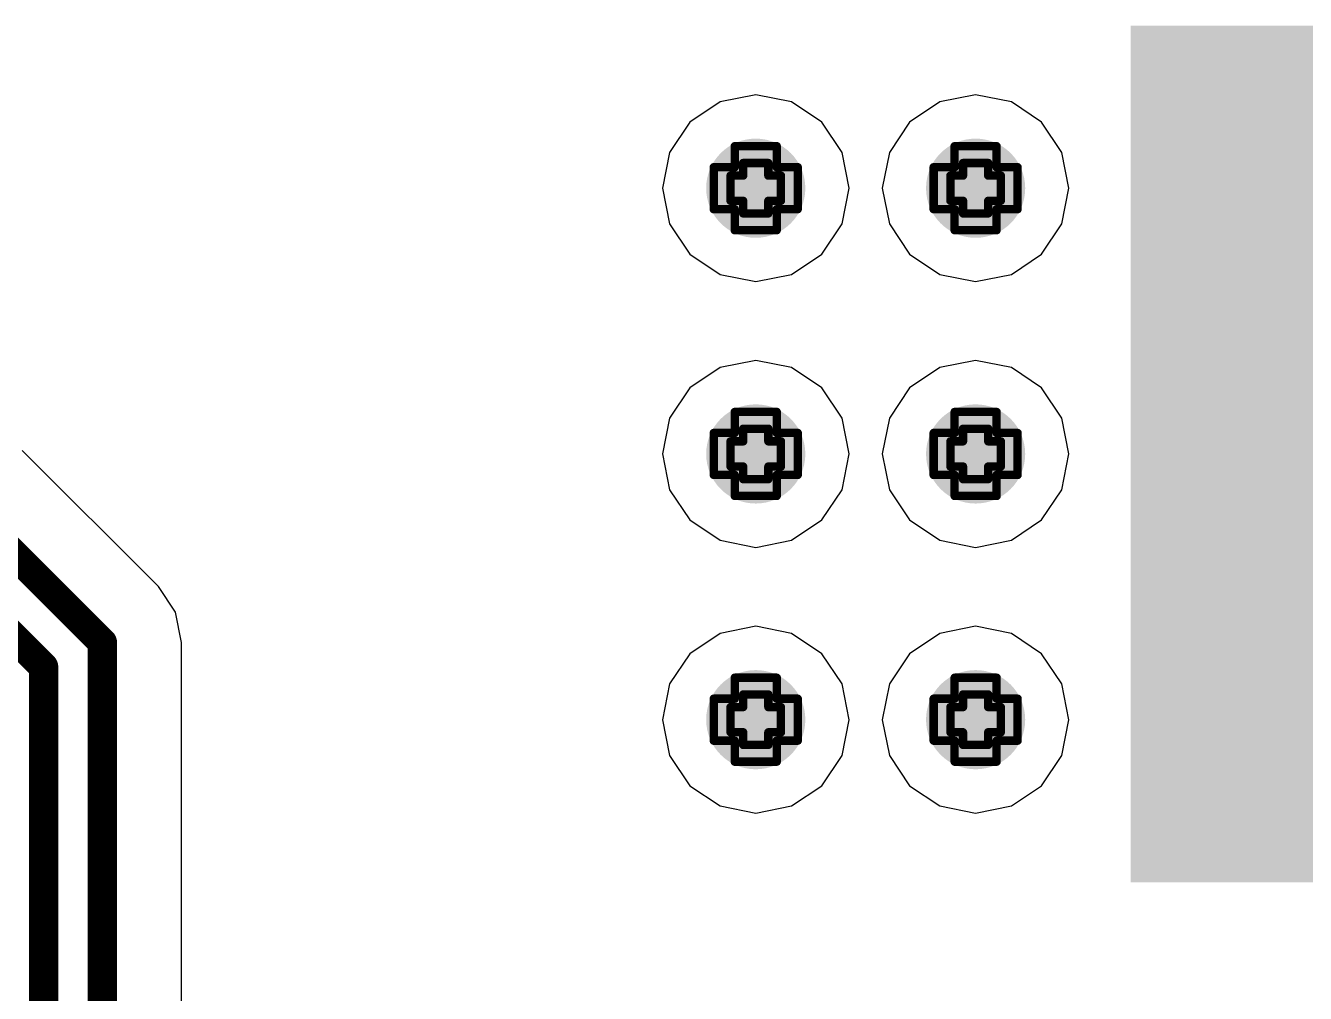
# Model space of a CAD drawing. Header units: inches. Extents: x 0 to 198, y 0 to 199.
# Drawn here: x 0.4487 to 0.7536, y 0.6095 to 0.8399 of the extents above; entities that cross this region are included whole.
import ezdxf

# ---------------------------------------------------------------- set-up
doc = ezdxf.new("R2010")
doc.units = ezdxf.units.IN
doc.header["$MEASUREMENT"] = 0
for name, color, linetype in [('Bottom Layer', 5, 'Continuous'), ('Drill Drawing', 1, 'Continuous'), ('Layer 1', 16, 'Continuous'), ('Layer 2', 76, 'Continuous'), ('Top Layer', 1, 'Continuous'), ('Top Paste', 8, 'Continuous'), ('Top Solder', 216, 'Continuous'), ('Via Holes', 16, 'Continuous')]:
    doc.layers.add(name, color=color, linetype=linetype)

# ---------------------------------------------------------------- blocks, each defined once
blk = doc.blocks.new('BH_18650_B1BA002_19')
at = {"layer": 'Top Layer'}
blk.add_hatch(color=1, dxfattribs=at).paths.add_polyline_path([(-0.30748, -1.5265), (-0.00748, -1.5265), (-0.00748, -1.7265), (-0.30748, -1.7265)])
at = {"layer": 'Top Paste'}
blk.add_hatch(color=8, dxfattribs=at).paths.add_polyline_path([(-0.30748, -1.5265), (-0.00748, -1.5265), (-0.00748, -1.7265), (-0.30748, -1.7265)])
at = {"layer": 'Top Solder'}
blk.add_hatch(color=216, dxfattribs=at).paths.add_polyline_path([(-0.30948, -1.5245), (-0.00548, -1.5245), (-0.00548, -1.7285), (-0.30948, -1.7285)])

msp = doc.modelspace()

# ---------------------------------------------------------------- hatches: boundary and pattern name
at = {"layer": 'Bottom Layer'}
h = msp.add_hatch(color=5, dxfattribs=at)
edge = h.paths.add_edge_path()
edge.add_arc((0.62263, 0.80119), 0.01181, 0, 360)
h = msp.add_hatch(color=5, dxfattribs=at)
edge = h.paths.add_edge_path()
edge.add_arc((0.675, 0.80119), 0.01181, 0, 360)
h = msp.add_hatch(color=5, dxfattribs=at)
edge = h.paths.add_edge_path()
edge.add_arc((0.62263, 0.73791), 0.01181, 0, 360)
h = msp.add_hatch(color=5, dxfattribs=at)
edge = h.paths.add_edge_path()
edge.add_arc((0.675, 0.73791), 0.01181, 0, 360)
h = msp.add_hatch(color=5, dxfattribs=at)
edge = h.paths.add_edge_path()
edge.add_arc((0.62263, 0.67463), 0.01181, 0, 360)
h = msp.add_hatch(color=5, dxfattribs=at)
edge = h.paths.add_edge_path()
edge.add_arc((0.675, 0.67463), 0.01181, 0, 360)
at = {"layer": 'Layer 1'}
h = msp.add_hatch(color=16, dxfattribs=at)
edge = h.paths.add_edge_path()
edge.add_arc((0.62263, 0.80119), 0.01181, 0, 360)
h = msp.add_hatch(color=16, dxfattribs=at)
edge = h.paths.add_edge_path()
edge.add_arc((0.675, 0.80119), 0.01181, 0, 360)
h = msp.add_hatch(color=16, dxfattribs=at)
edge = h.paths.add_edge_path()
edge.add_arc((0.62263, 0.73791), 0.01181, 0, 360)
h = msp.add_hatch(color=16, dxfattribs=at)
edge = h.paths.add_edge_path()
edge.add_arc((0.675, 0.73791), 0.01181, 0, 360)
h = msp.add_hatch(color=16, dxfattribs=at)
edge = h.paths.add_edge_path()
edge.add_arc((0.62263, 0.67463), 0.01181, 0, 360)
h = msp.add_hatch(color=16, dxfattribs=at)
edge = h.paths.add_edge_path()
edge.add_arc((0.675, 0.67463), 0.01181, 0, 360)
at = {"layer": 'Layer 2'}
h = msp.add_hatch(color=76, dxfattribs=at)
edge = h.paths.add_edge_path()
edge.add_arc((0.62263, 0.80119), 0.01181, 0, 360)
h = msp.add_hatch(color=76, dxfattribs=at)
edge = h.paths.add_edge_path()
edge.add_arc((0.675, 0.80119), 0.01181, 0, 360)
h = msp.add_hatch(color=76, dxfattribs=at)
edge = h.paths.add_edge_path()
edge.add_arc((0.62263, 0.73791), 0.01181, 0, 360)
h = msp.add_hatch(color=76, dxfattribs=at)
edge = h.paths.add_edge_path()
edge.add_arc((0.675, 0.73791), 0.01181, 0, 360)
h = msp.add_hatch(color=76, dxfattribs=at)
edge = h.paths.add_edge_path()
edge.add_arc((0.62263, 0.67463), 0.01181, 0, 360)
h = msp.add_hatch(color=76, dxfattribs=at)
edge = h.paths.add_edge_path()
edge.add_arc((0.675, 0.67463), 0.01181, 0, 360)
at = {"layer": 'Top Layer'}
h = msp.add_hatch(color=1, dxfattribs=at)
edge = h.paths.add_edge_path()
edge.add_arc((0.62263, 0.80119), 0.01181, 0, 360)
h = msp.add_hatch(color=1, dxfattribs=at)
edge = h.paths.add_edge_path()
edge.add_arc((0.675, 0.80119), 0.01181, 0, 360)
h = msp.add_hatch(color=1, dxfattribs=at)
edge = h.paths.add_edge_path()
edge.add_arc((0.62263, 0.73791), 0.01181, 0, 360)
h = msp.add_hatch(color=1, dxfattribs=at)
edge = h.paths.add_edge_path()
edge.add_arc((0.675, 0.73791), 0.01181, 0, 360)
h = msp.add_hatch(color=1, dxfattribs=at)
edge = h.paths.add_edge_path()
edge.add_arc((0.62263, 0.67463), 0.01181, 0, 360)
h = msp.add_hatch(color=1, dxfattribs=at)
edge = h.paths.add_edge_path()
edge.add_arc((0.675, 0.67463), 0.01181, 0, 360)
at = {"layer": 'Via Holes'}
h = msp.add_hatch(color=7, dxfattribs=at)
edge = h.paths.add_edge_path()
edge.add_arc((0.62263, 0.80119), 0.00591, 0, 360)
h = msp.add_hatch(color=7, dxfattribs=at)
edge = h.paths.add_edge_path()
edge.add_arc((0.675, 0.80119), 0.00591, 0, 360)
h = msp.add_hatch(color=7, dxfattribs=at)
edge = h.paths.add_edge_path()
edge.add_arc((0.62263, 0.73791), 0.00591, 0, 360)
h = msp.add_hatch(color=7, dxfattribs=at)
edge = h.paths.add_edge_path()
edge.add_arc((0.675, 0.73791), 0.00591, 0, 360)
h = msp.add_hatch(color=7, dxfattribs=at)
edge = h.paths.add_edge_path()
edge.add_arc((0.62263, 0.67463), 0.00591, 0, 360)
h = msp.add_hatch(color=7, dxfattribs=at)
edge = h.paths.add_edge_path()
edge.add_arc((0.675, 0.67463), 0.00591, 0, 360)

# ---------------------------------------------------------------- linework, layer by layer
at = {"layer": 'Bottom Layer'}
for p, q in [((0.48034, 0.70634), (0.44793, 0.73874)), ((0.48443, 0.70022), (0.48034, 0.70634)), ((0.48586, 0.693), (0.48443, 0.70022)), ((0.48586, 0.12688), (0.48586, 0.693))]:
    msp.add_line(p, q, dxfattribs=at)
for points in [[(0.43459, 0.72541, 0.007, 0.007, 0), (0.467, 0.693, 0.007, 0.007, 0)], [(0.4288, 0.71141, 0.007, 0.007, 0), (0.453, 0.6872, 0.007, 0.007, 0)], [(0.467, 0.11906, 0.007, 0.007, 0), (0.467, 0.693, 0.007, 0.007, 0)], [(0.453, 0.11327, 0.007, 0.007, 0), (0.453, 0.6872, 0.007, 0.007, 0)]]:
    msp.add_lwpolyline(points, format="xyseb", dxfattribs=at)
for points in [[(0.46525, 0.693, 0.0035, 0.0035, 1), (0.46875, 0.693, 0.0035, 0.0035, 1)], [(0.46525, 0.693, 0.0035, 0.0035, 1), (0.46875, 0.693, 0.0035, 0.0035, 1)], [(0.45125, 0.6872, 0.0035, 0.0035, 1), (0.45475, 0.6872, 0.0035, 0.0035, 1)], [(0.45125, 0.6872, 0.0035, 0.0035, 1), (0.45475, 0.6872, 0.0035, 0.0035, 1)]]:
    msp.add_lwpolyline(points, format="xyseb", close=True, dxfattribs=at)
at = {"layer": 'Drill Drawing'}
for points in [[(0.61763, 0.80619, 0.002, 0.002, 0), (0.61763, 0.81119, 0.002, 0.002, 0)], [(0.61763, 0.81119, 0.002, 0.002, 0), (0.62763, 0.81119, 0.002, 0.002, 0)], [(0.62763, 0.80619, 0.002, 0.002, 0), (0.62763, 0.81119, 0.002, 0.002, 0)], [(0.67, 0.80619, 0.002, 0.002, 0), (0.67, 0.81119, 0.002, 0.002, 0)], [(0.67, 0.81119, 0.002, 0.002, 0), (0.68, 0.81119, 0.002, 0.002, 0)], [(0.68, 0.80619, 0.002, 0.002, 0), (0.68, 0.81119, 0.002, 0.002, 0)], [(0.61963, 0.80419, 0.002, 0.002, 0), (0.61963, 0.80719, 0.002, 0.002, 0)], [(0.61963, 0.80719, 0.002, 0.002, 0), (0.62563, 0.80719, 0.002, 0.002, 0)], [(0.62563, 0.80419, 0.002, 0.002, 0), (0.62563, 0.80719, 0.002, 0.002, 0)], [(0.672, 0.80419, 0.002, 0.002, 0), (0.672, 0.80719, 0.002, 0.002, 0)], [(0.672, 0.80719, 0.002, 0.002, 0), (0.678, 0.80719, 0.002, 0.002, 0)], [(0.678, 0.80419, 0.002, 0.002, 0), (0.678, 0.80719, 0.002, 0.002, 0)], [(0.61263, 0.79619, 0.002, 0.002, 0), (0.61263, 0.80619, 0.002, 0.002, 0)], [(0.61263, 0.80619, 0.002, 0.002, 0), (0.61763, 0.80619, 0.002, 0.002, 0)], [(0.61663, 0.79819, 0.002, 0.002, 0), (0.61663, 0.80419, 0.002, 0.002, 0)], [(0.61663, 0.80419, 0.002, 0.002, 0), (0.61963, 0.80419, 0.002, 0.002, 0)], [(0.62563, 0.80419, 0.002, 0.002, 0), (0.62863, 0.80419, 0.002, 0.002, 0)], [(0.62763, 0.80619, 0.002, 0.002, 0), (0.63263, 0.80619, 0.002, 0.002, 0)], [(0.62863, 0.79819, 0.002, 0.002, 0), (0.62863, 0.80419, 0.002, 0.002, 0)], [(0.63263, 0.79619, 0.002, 0.002, 0), (0.63263, 0.80619, 0.002, 0.002, 0)], [(0.665, 0.79619, 0.002, 0.002, 0), (0.665, 0.80619, 0.002, 0.002, 0)], [(0.665, 0.80619, 0.002, 0.002, 0), (0.67, 0.80619, 0.002, 0.002, 0)], [(0.669, 0.79819, 0.002, 0.002, 0), (0.669, 0.80419, 0.002, 0.002, 0)], [(0.669, 0.80419, 0.002, 0.002, 0), (0.672, 0.80419, 0.002, 0.002, 0)], [(0.678, 0.80419, 0.002, 0.002, 0), (0.681, 0.80419, 0.002, 0.002, 0)], [(0.68, 0.80619, 0.002, 0.002, 0), (0.685, 0.80619, 0.002, 0.002, 0)], [(0.681, 0.79819, 0.002, 0.002, 0), (0.681, 0.80419, 0.002, 0.002, 0)], [(0.685, 0.79619, 0.002, 0.002, 0), (0.685, 0.80619, 0.002, 0.002, 0)], [(0.61663, 0.79819, 0.002, 0.002, 0), (0.61963, 0.79819, 0.002, 0.002, 0)], [(0.61963, 0.79519, 0.002, 0.002, 0), (0.61963, 0.79819, 0.002, 0.002, 0)], [(0.62563, 0.79819, 0.002, 0.002, 0), (0.62863, 0.79819, 0.002, 0.002, 0)], [(0.62563, 0.79519, 0.002, 0.002, 0), (0.62563, 0.79819, 0.002, 0.002, 0)], [(0.669, 0.79819, 0.002, 0.002, 0), (0.672, 0.79819, 0.002, 0.002, 0)], [(0.672, 0.79519, 0.002, 0.002, 0), (0.672, 0.79819, 0.002, 0.002, 0)], [(0.678, 0.79819, 0.002, 0.002, 0), (0.681, 0.79819, 0.002, 0.002, 0)], [(0.678, 0.79519, 0.002, 0.002, 0), (0.678, 0.79819, 0.002, 0.002, 0)], [(0.61263, 0.79619, 0.002, 0.002, 0), (0.61763, 0.79619, 0.002, 0.002, 0)], [(0.61763, 0.79119, 0.002, 0.002, 0), (0.61763, 0.79619, 0.002, 0.002, 0)], [(0.61963, 0.79519, 0.002, 0.002, 0), (0.62563, 0.79519, 0.002, 0.002, 0)], [(0.62763, 0.79619, 0.002, 0.002, 0), (0.63263, 0.79619, 0.002, 0.002, 0)], [(0.62763, 0.79119, 0.002, 0.002, 0), (0.62763, 0.79619, 0.002, 0.002, 0)], [(0.665, 0.79619, 0.002, 0.002, 0), (0.67, 0.79619, 0.002, 0.002, 0)], [(0.67, 0.79119, 0.002, 0.002, 0), (0.67, 0.79619, 0.002, 0.002, 0)], [(0.672, 0.79519, 0.002, 0.002, 0), (0.678, 0.79519, 0.002, 0.002, 0)], [(0.68, 0.79619, 0.002, 0.002, 0), (0.685, 0.79619, 0.002, 0.002, 0)], [(0.68, 0.79119, 0.002, 0.002, 0), (0.68, 0.79619, 0.002, 0.002, 0)], [(0.61763, 0.79119, 0.002, 0.002, 0), (0.62763, 0.79119, 0.002, 0.002, 0)], [(0.67, 0.79119, 0.002, 0.002, 0), (0.68, 0.79119, 0.002, 0.002, 0)], [(0.61763, 0.74291, 0.002, 0.002, 0), (0.61763, 0.74791, 0.002, 0.002, 0)], [(0.61763, 0.74791, 0.002, 0.002, 0), (0.62763, 0.74791, 0.002, 0.002, 0)], [(0.62763, 0.74291, 0.002, 0.002, 0), (0.62763, 0.74791, 0.002, 0.002, 0)], [(0.67, 0.74291, 0.002, 0.002, 0), (0.67, 0.74791, 0.002, 0.002, 0)], [(0.67, 0.74791, 0.002, 0.002, 0), (0.68, 0.74791, 0.002, 0.002, 0)], [(0.68, 0.74291, 0.002, 0.002, 0), (0.68, 0.74791, 0.002, 0.002, 0)], [(0.61263, 0.73291, 0.002, 0.002, 0), (0.61263, 0.74291, 0.002, 0.002, 0)], [(0.61263, 0.74291, 0.002, 0.002, 0), (0.61763, 0.74291, 0.002, 0.002, 0)], [(0.61963, 0.74091, 0.002, 0.002, 0), (0.61963, 0.74391, 0.002, 0.002, 0)], [(0.61963, 0.74391, 0.002, 0.002, 0), (0.62563, 0.74391, 0.002, 0.002, 0)], [(0.62563, 0.74091, 0.002, 0.002, 0), (0.62563, 0.74391, 0.002, 0.002, 0)], [(0.62763, 0.74291, 0.002, 0.002, 0), (0.63263, 0.74291, 0.002, 0.002, 0)], [(0.63263, 0.73291, 0.002, 0.002, 0), (0.63263, 0.74291, 0.002, 0.002, 0)], [(0.665, 0.73291, 0.002, 0.002, 0), (0.665, 0.74291, 0.002, 0.002, 0)], [(0.665, 0.74291, 0.002, 0.002, 0), (0.67, 0.74291, 0.002, 0.002, 0)], [(0.672, 0.74091, 0.002, 0.002, 0), (0.672, 0.74391, 0.002, 0.002, 0)], [(0.672, 0.74391, 0.002, 0.002, 0), (0.678, 0.74391, 0.002, 0.002, 0)], [(0.678, 0.74091, 0.002, 0.002, 0), (0.678, 0.74391, 0.002, 0.002, 0)], [(0.68, 0.74291, 0.002, 0.002, 0), (0.685, 0.74291, 0.002, 0.002, 0)], [(0.685, 0.73291, 0.002, 0.002, 0), (0.685, 0.74291, 0.002, 0.002, 0)], [(0.61663, 0.73491, 0.002, 0.002, 0), (0.61663, 0.74091, 0.002, 0.002, 0)], [(0.61663, 0.74091, 0.002, 0.002, 0), (0.61963, 0.74091, 0.002, 0.002, 0)], [(0.62563, 0.74091, 0.002, 0.002, 0), (0.62863, 0.74091, 0.002, 0.002, 0)], [(0.62863, 0.73491, 0.002, 0.002, 0), (0.62863, 0.74091, 0.002, 0.002, 0)], [(0.669, 0.73491, 0.002, 0.002, 0), (0.669, 0.74091, 0.002, 0.002, 0)], [(0.669, 0.74091, 0.002, 0.002, 0), (0.672, 0.74091, 0.002, 0.002, 0)], [(0.678, 0.74091, 0.002, 0.002, 0), (0.681, 0.74091, 0.002, 0.002, 0)], [(0.681, 0.73491, 0.002, 0.002, 0), (0.681, 0.74091, 0.002, 0.002, 0)], [(0.61663, 0.73491, 0.002, 0.002, 0), (0.61963, 0.73491, 0.002, 0.002, 0)], [(0.61963, 0.73191, 0.002, 0.002, 0), (0.61963, 0.73491, 0.002, 0.002, 0)], [(0.62563, 0.73491, 0.002, 0.002, 0), (0.62863, 0.73491, 0.002, 0.002, 0)], [(0.62563, 0.73191, 0.002, 0.002, 0), (0.62563, 0.73491, 0.002, 0.002, 0)], [(0.669, 0.73491, 0.002, 0.002, 0), (0.672, 0.73491, 0.002, 0.002, 0)], [(0.672, 0.73191, 0.002, 0.002, 0), (0.672, 0.73491, 0.002, 0.002, 0)], [(0.678, 0.73491, 0.002, 0.002, 0), (0.681, 0.73491, 0.002, 0.002, 0)], [(0.678, 0.73191, 0.002, 0.002, 0), (0.678, 0.73491, 0.002, 0.002, 0)], [(0.61263, 0.73291, 0.002, 0.002, 0), (0.61763, 0.73291, 0.002, 0.002, 0)], [(0.61763, 0.72791, 0.002, 0.002, 0), (0.61763, 0.73291, 0.002, 0.002, 0)], [(0.61963, 0.73191, 0.002, 0.002, 0), (0.62563, 0.73191, 0.002, 0.002, 0)], [(0.62763, 0.73291, 0.002, 0.002, 0), (0.63263, 0.73291, 0.002, 0.002, 0)], [(0.62763, 0.72791, 0.002, 0.002, 0), (0.62763, 0.73291, 0.002, 0.002, 0)], [(0.665, 0.73291, 0.002, 0.002, 0), (0.67, 0.73291, 0.002, 0.002, 0)], [(0.67, 0.72791, 0.002, 0.002, 0), (0.67, 0.73291, 0.002, 0.002, 0)], [(0.672, 0.73191, 0.002, 0.002, 0), (0.678, 0.73191, 0.002, 0.002, 0)], [(0.68, 0.73291, 0.002, 0.002, 0), (0.685, 0.73291, 0.002, 0.002, 0)], [(0.68, 0.72791, 0.002, 0.002, 0), (0.68, 0.73291, 0.002, 0.002, 0)], [(0.61763, 0.72791, 0.002, 0.002, 0), (0.62763, 0.72791, 0.002, 0.002, 0)], [(0.67, 0.72791, 0.002, 0.002, 0), (0.68, 0.72791, 0.002, 0.002, 0)], [(0.61763, 0.67963, 0.002, 0.002, 0), (0.61763, 0.68463, 0.002, 0.002, 0)], [(0.61763, 0.68463, 0.002, 0.002, 0), (0.62763, 0.68463, 0.002, 0.002, 0)], [(0.62763, 0.67963, 0.002, 0.002, 0), (0.62763, 0.68463, 0.002, 0.002, 0)], [(0.67, 0.67963, 0.002, 0.002, 0), (0.67, 0.68463, 0.002, 0.002, 0)], [(0.67, 0.68463, 0.002, 0.002, 0), (0.68, 0.68463, 0.002, 0.002, 0)], [(0.68, 0.67963, 0.002, 0.002, 0), (0.68, 0.68463, 0.002, 0.002, 0)], [(0.61263, 0.66963, 0.002, 0.002, 0), (0.61263, 0.67963, 0.002, 0.002, 0)], [(0.61263, 0.67963, 0.002, 0.002, 0), (0.61763, 0.67963, 0.002, 0.002, 0)], [(0.61963, 0.67763, 0.002, 0.002, 0), (0.61963, 0.68063, 0.002, 0.002, 0)], [(0.61963, 0.68063, 0.002, 0.002, 0), (0.62563, 0.68063, 0.002, 0.002, 0)], [(0.62563, 0.67763, 0.002, 0.002, 0), (0.62563, 0.68063, 0.002, 0.002, 0)], [(0.62763, 0.67963, 0.002, 0.002, 0), (0.63263, 0.67963, 0.002, 0.002, 0)], [(0.63263, 0.66963, 0.002, 0.002, 0), (0.63263, 0.67963, 0.002, 0.002, 0)], [(0.665, 0.66963, 0.002, 0.002, 0), (0.665, 0.67963, 0.002, 0.002, 0)], [(0.665, 0.67963, 0.002, 0.002, 0), (0.67, 0.67963, 0.002, 0.002, 0)], [(0.672, 0.67763, 0.002, 0.002, 0), (0.672, 0.68063, 0.002, 0.002, 0)], [(0.672, 0.68063, 0.002, 0.002, 0), (0.678, 0.68063, 0.002, 0.002, 0)], [(0.678, 0.67763, 0.002, 0.002, 0), (0.678, 0.68063, 0.002, 0.002, 0)], [(0.68, 0.67963, 0.002, 0.002, 0), (0.685, 0.67963, 0.002, 0.002, 0)], [(0.685, 0.66963, 0.002, 0.002, 0), (0.685, 0.67963, 0.002, 0.002, 0)], [(0.61663, 0.67163, 0.002, 0.002, 0), (0.61663, 0.67763, 0.002, 0.002, 0)], [(0.61663, 0.67763, 0.002, 0.002, 0), (0.61963, 0.67763, 0.002, 0.002, 0)], [(0.62563, 0.67763, 0.002, 0.002, 0), (0.62863, 0.67763, 0.002, 0.002, 0)], [(0.62863, 0.67163, 0.002, 0.002, 0), (0.62863, 0.67763, 0.002, 0.002, 0)], [(0.669, 0.67163, 0.002, 0.002, 0), (0.669, 0.67763, 0.002, 0.002, 0)], [(0.669, 0.67763, 0.002, 0.002, 0), (0.672, 0.67763, 0.002, 0.002, 0)], [(0.678, 0.67763, 0.002, 0.002, 0), (0.681, 0.67763, 0.002, 0.002, 0)], [(0.681, 0.67163, 0.002, 0.002, 0), (0.681, 0.67763, 0.002, 0.002, 0)], [(0.61663, 0.67163, 0.002, 0.002, 0), (0.61963, 0.67163, 0.002, 0.002, 0)], [(0.61963, 0.66863, 0.002, 0.002, 0), (0.61963, 0.67163, 0.002, 0.002, 0)], [(0.62563, 0.67163, 0.002, 0.002, 0), (0.62863, 0.67163, 0.002, 0.002, 0)], [(0.62563, 0.66863, 0.002, 0.002, 0), (0.62563, 0.67163, 0.002, 0.002, 0)], [(0.669, 0.67163, 0.002, 0.002, 0), (0.672, 0.67163, 0.002, 0.002, 0)], [(0.672, 0.66863, 0.002, 0.002, 0), (0.672, 0.67163, 0.002, 0.002, 0)], [(0.678, 0.67163, 0.002, 0.002, 0), (0.681, 0.67163, 0.002, 0.002, 0)], [(0.678, 0.66863, 0.002, 0.002, 0), (0.678, 0.67163, 0.002, 0.002, 0)], [(0.61263, 0.66963, 0.002, 0.002, 0), (0.61763, 0.66963, 0.002, 0.002, 0)], [(0.61763, 0.66463, 0.002, 0.002, 0), (0.61763, 0.66963, 0.002, 0.002, 0)], [(0.61963, 0.66863, 0.002, 0.002, 0), (0.62563, 0.66863, 0.002, 0.002, 0)], [(0.62763, 0.66963, 0.002, 0.002, 0), (0.63263, 0.66963, 0.002, 0.002, 0)], [(0.62763, 0.66463, 0.002, 0.002, 0), (0.62763, 0.66963, 0.002, 0.002, 0)], [(0.665, 0.66963, 0.002, 0.002, 0), (0.67, 0.66963, 0.002, 0.002, 0)], [(0.67, 0.66463, 0.002, 0.002, 0), (0.67, 0.66963, 0.002, 0.002, 0)], [(0.672, 0.66863, 0.002, 0.002, 0), (0.678, 0.66863, 0.002, 0.002, 0)], [(0.68, 0.66963, 0.002, 0.002, 0), (0.685, 0.66963, 0.002, 0.002, 0)], [(0.68, 0.66463, 0.002, 0.002, 0), (0.68, 0.66963, 0.002, 0.002, 0)], [(0.61763, 0.66463, 0.002, 0.002, 0), (0.62763, 0.66463, 0.002, 0.002, 0)], [(0.67, 0.66463, 0.002, 0.002, 0), (0.68, 0.66463, 0.002, 0.002, 0)]]:
    msp.add_lwpolyline(points, format="xyseb", dxfattribs=at)
for points in [[(0.61713, 0.81119, 0.001, 0.001, 1), (0.61813, 0.81119, 0.001, 0.001, 1)], [(0.61713, 0.81119, 0.001, 0.001, 1), (0.61813, 0.81119, 0.001, 0.001, 1)], [(0.62713, 0.81119, 0.001, 0.001, 1), (0.62813, 0.81119, 0.001, 0.001, 1)], [(0.62713, 0.81119, 0.001, 0.001, 1), (0.62813, 0.81119, 0.001, 0.001, 1)], [(0.6695, 0.81119, 0.001, 0.001, 1), (0.6705, 0.81119, 0.001, 0.001, 1)], [(0.6695, 0.81119, 0.001, 0.001, 1), (0.6705, 0.81119, 0.001, 0.001, 1)], [(0.6795, 0.81119, 0.001, 0.001, 1), (0.6805, 0.81119, 0.001, 0.001, 1)], [(0.6795, 0.81119, 0.001, 0.001, 1), (0.6805, 0.81119, 0.001, 0.001, 1)], [(0.61913, 0.80719, 0.001, 0.001, 1), (0.62013, 0.80719, 0.001, 0.001, 1)], [(0.61913, 0.80719, 0.001, 0.001, 1), (0.62013, 0.80719, 0.001, 0.001, 1)], [(0.62513, 0.80719, 0.001, 0.001, 1), (0.62613, 0.80719, 0.001, 0.001, 1)], [(0.62513, 0.80719, 0.001, 0.001, 1), (0.62613, 0.80719, 0.001, 0.001, 1)], [(0.6715, 0.80719, 0.001, 0.001, 1), (0.6725, 0.80719, 0.001, 0.001, 1)], [(0.6715, 0.80719, 0.001, 0.001, 1), (0.6725, 0.80719, 0.001, 0.001, 1)], [(0.6775, 0.80719, 0.001, 0.001, 1), (0.6785, 0.80719, 0.001, 0.001, 1)], [(0.6775, 0.80719, 0.001, 0.001, 1), (0.6785, 0.80719, 0.001, 0.001, 1)], [(0.61213, 0.80619, 0.001, 0.001, 1), (0.61313, 0.80619, 0.001, 0.001, 1)], [(0.61213, 0.80619, 0.001, 0.001, 1), (0.61313, 0.80619, 0.001, 0.001, 1)], [(0.61613, 0.80419, 0.001, 0.001, 1), (0.61713, 0.80419, 0.001, 0.001, 1)], [(0.61613, 0.80419, 0.001, 0.001, 1), (0.61713, 0.80419, 0.001, 0.001, 1)], [(0.61713, 0.80619, 0.001, 0.001, 1), (0.61813, 0.80619, 0.001, 0.001, 1)], [(0.61713, 0.80619, 0.001, 0.001, 1), (0.61813, 0.80619, 0.001, 0.001, 1)], [(0.61913, 0.80419, 0.001, 0.001, 1), (0.62013, 0.80419, 0.001, 0.001, 1)], [(0.61913, 0.80419, 0.001, 0.001, 1), (0.62013, 0.80419, 0.001, 0.001, 1)], [(0.62513, 0.80419, 0.001, 0.001, 1), (0.62613, 0.80419, 0.001, 0.001, 1)], [(0.62513, 0.80419, 0.001, 0.001, 1), (0.62613, 0.80419, 0.001, 0.001, 1)], [(0.62713, 0.80619, 0.001, 0.001, 1), (0.62813, 0.80619, 0.001, 0.001, 1)], [(0.62713, 0.80619, 0.001, 0.001, 1), (0.62813, 0.80619, 0.001, 0.001, 1)], [(0.62813, 0.80419, 0.001, 0.001, 1), (0.62913, 0.80419, 0.001, 0.001, 1)], [(0.62813, 0.80419, 0.001, 0.001, 1), (0.62913, 0.80419, 0.001, 0.001, 1)], [(0.63213, 0.80619, 0.001, 0.001, 1), (0.63313, 0.80619, 0.001, 0.001, 1)], [(0.63213, 0.80619, 0.001, 0.001, 1), (0.63313, 0.80619, 0.001, 0.001, 1)], [(0.6645, 0.80619, 0.001, 0.001, 1), (0.6655, 0.80619, 0.001, 0.001, 1)], [(0.6645, 0.80619, 0.001, 0.001, 1), (0.6655, 0.80619, 0.001, 0.001, 1)], [(0.6685, 0.80419, 0.001, 0.001, 1), (0.6695, 0.80419, 0.001, 0.001, 1)], [(0.6685, 0.80419, 0.001, 0.001, 1), (0.6695, 0.80419, 0.001, 0.001, 1)], [(0.6695, 0.80619, 0.001, 0.001, 1), (0.6705, 0.80619, 0.001, 0.001, 1)], [(0.6695, 0.80619, 0.001, 0.001, 1), (0.6705, 0.80619, 0.001, 0.001, 1)], [(0.6715, 0.80419, 0.001, 0.001, 1), (0.6725, 0.80419, 0.001, 0.001, 1)], [(0.6715, 0.80419, 0.001, 0.001, 1), (0.6725, 0.80419, 0.001, 0.001, 1)], [(0.6775, 0.80419, 0.001, 0.001, 1), (0.6785, 0.80419, 0.001, 0.001, 1)], [(0.6775, 0.80419, 0.001, 0.001, 1), (0.6785, 0.80419, 0.001, 0.001, 1)], [(0.6795, 0.80619, 0.001, 0.001, 1), (0.6805, 0.80619, 0.001, 0.001, 1)], [(0.6795, 0.80619, 0.001, 0.001, 1), (0.6805, 0.80619, 0.001, 0.001, 1)], [(0.6805, 0.80419, 0.001, 0.001, 1), (0.6815, 0.80419, 0.001, 0.001, 1)], [(0.6805, 0.80419, 0.001, 0.001, 1), (0.6815, 0.80419, 0.001, 0.001, 1)], [(0.6845, 0.80619, 0.001, 0.001, 1), (0.6855, 0.80619, 0.001, 0.001, 1)], [(0.6845, 0.80619, 0.001, 0.001, 1), (0.6855, 0.80619, 0.001, 0.001, 1)], [(0.61613, 0.79819, 0.001, 0.001, 1), (0.61713, 0.79819, 0.001, 0.001, 1)], [(0.61613, 0.79819, 0.001, 0.001, 1), (0.61713, 0.79819, 0.001, 0.001, 1)], [(0.61913, 0.79819, 0.001, 0.001, 1), (0.62013, 0.79819, 0.001, 0.001, 1)], [(0.61913, 0.79819, 0.001, 0.001, 1), (0.62013, 0.79819, 0.001, 0.001, 1)], [(0.62513, 0.79819, 0.001, 0.001, 1), (0.62613, 0.79819, 0.001, 0.001, 1)], [(0.62513, 0.79819, 0.001, 0.001, 1), (0.62613, 0.79819, 0.001, 0.001, 1)], [(0.62813, 0.79819, 0.001, 0.001, 1), (0.62913, 0.79819, 0.001, 0.001, 1)], [(0.62813, 0.79819, 0.001, 0.001, 1), (0.62913, 0.79819, 0.001, 0.001, 1)], [(0.6685, 0.79819, 0.001, 0.001, 1), (0.6695, 0.79819, 0.001, 0.001, 1)], [(0.6685, 0.79819, 0.001, 0.001, 1), (0.6695, 0.79819, 0.001, 0.001, 1)], [(0.6715, 0.79819, 0.001, 0.001, 1), (0.6725, 0.79819, 0.001, 0.001, 1)], [(0.6715, 0.79819, 0.001, 0.001, 1), (0.6725, 0.79819, 0.001, 0.001, 1)], [(0.6775, 0.79819, 0.001, 0.001, 1), (0.6785, 0.79819, 0.001, 0.001, 1)], [(0.6775, 0.79819, 0.001, 0.001, 1), (0.6785, 0.79819, 0.001, 0.001, 1)], [(0.6805, 0.79819, 0.001, 0.001, 1), (0.6815, 0.79819, 0.001, 0.001, 1)], [(0.6805, 0.79819, 0.001, 0.001, 1), (0.6815, 0.79819, 0.001, 0.001, 1)], [(0.61213, 0.79619, 0.001, 0.001, 1), (0.61313, 0.79619, 0.001, 0.001, 1)], [(0.61213, 0.79619, 0.001, 0.001, 1), (0.61313, 0.79619, 0.001, 0.001, 1)], [(0.61713, 0.79619, 0.001, 0.001, 1), (0.61813, 0.79619, 0.001, 0.001, 1)], [(0.61713, 0.79619, 0.001, 0.001, 1), (0.61813, 0.79619, 0.001, 0.001, 1)], [(0.61913, 0.79519, 0.001, 0.001, 1), (0.62013, 0.79519, 0.001, 0.001, 1)], [(0.61913, 0.79519, 0.001, 0.001, 1), (0.62013, 0.79519, 0.001, 0.001, 1)], [(0.62513, 0.79519, 0.001, 0.001, 1), (0.62613, 0.79519, 0.001, 0.001, 1)], [(0.62513, 0.79519, 0.001, 0.001, 1), (0.62613, 0.79519, 0.001, 0.001, 1)], [(0.62713, 0.79619, 0.001, 0.001, 1), (0.62813, 0.79619, 0.001, 0.001, 1)], [(0.62713, 0.79619, 0.001, 0.001, 1), (0.62813, 0.79619, 0.001, 0.001, 1)], [(0.63213, 0.79619, 0.001, 0.001, 1), (0.63313, 0.79619, 0.001, 0.001, 1)], [(0.63213, 0.79619, 0.001, 0.001, 1), (0.63313, 0.79619, 0.001, 0.001, 1)], [(0.6645, 0.79619, 0.001, 0.001, 1), (0.6655, 0.79619, 0.001, 0.001, 1)], [(0.6645, 0.79619, 0.001, 0.001, 1), (0.6655, 0.79619, 0.001, 0.001, 1)], [(0.6695, 0.79619, 0.001, 0.001, 1), (0.6705, 0.79619, 0.001, 0.001, 1)], [(0.6695, 0.79619, 0.001, 0.001, 1), (0.6705, 0.79619, 0.001, 0.001, 1)], [(0.6715, 0.79519, 0.001, 0.001, 1), (0.6725, 0.79519, 0.001, 0.001, 1)], [(0.6715, 0.79519, 0.001, 0.001, 1), (0.6725, 0.79519, 0.001, 0.001, 1)], [(0.6775, 0.79519, 0.001, 0.001, 1), (0.6785, 0.79519, 0.001, 0.001, 1)], [(0.6775, 0.79519, 0.001, 0.001, 1), (0.6785, 0.79519, 0.001, 0.001, 1)], [(0.6795, 0.79619, 0.001, 0.001, 1), (0.6805, 0.79619, 0.001, 0.001, 1)], [(0.6795, 0.79619, 0.001, 0.001, 1), (0.6805, 0.79619, 0.001, 0.001, 1)], [(0.6845, 0.79619, 0.001, 0.001, 1), (0.6855, 0.79619, 0.001, 0.001, 1)], [(0.6845, 0.79619, 0.001, 0.001, 1), (0.6855, 0.79619, 0.001, 0.001, 1)], [(0.61713, 0.79119, 0.001, 0.001, 1), (0.61813, 0.79119, 0.001, 0.001, 1)], [(0.61713, 0.79119, 0.001, 0.001, 1), (0.61813, 0.79119, 0.001, 0.001, 1)], [(0.62713, 0.79119, 0.001, 0.001, 1), (0.62813, 0.79119, 0.001, 0.001, 1)], [(0.62713, 0.79119, 0.001, 0.001, 1), (0.62813, 0.79119, 0.001, 0.001, 1)], [(0.6695, 0.79119, 0.001, 0.001, 1), (0.6705, 0.79119, 0.001, 0.001, 1)], [(0.6695, 0.79119, 0.001, 0.001, 1), (0.6705, 0.79119, 0.001, 0.001, 1)], [(0.6795, 0.79119, 0.001, 0.001, 1), (0.6805, 0.79119, 0.001, 0.001, 1)], [(0.6795, 0.79119, 0.001, 0.001, 1), (0.6805, 0.79119, 0.001, 0.001, 1)], [(0.61713, 0.74791, 0.001, 0.001, 1), (0.61813, 0.74791, 0.001, 0.001, 1)], [(0.61713, 0.74791, 0.001, 0.001, 1), (0.61813, 0.74791, 0.001, 0.001, 1)], [(0.62713, 0.74791, 0.001, 0.001, 1), (0.62813, 0.74791, 0.001, 0.001, 1)], [(0.62713, 0.74791, 0.001, 0.001, 1), (0.62813, 0.74791, 0.001, 0.001, 1)], [(0.6695, 0.74791, 0.001, 0.001, 1), (0.6705, 0.74791, 0.001, 0.001, 1)], [(0.6695, 0.74791, 0.001, 0.001, 1), (0.6705, 0.74791, 0.001, 0.001, 1)], [(0.6795, 0.74791, 0.001, 0.001, 1), (0.6805, 0.74791, 0.001, 0.001, 1)], [(0.6795, 0.74791, 0.001, 0.001, 1), (0.6805, 0.74791, 0.001, 0.001, 1)], [(0.61213, 0.74291, 0.001, 0.001, 1), (0.61313, 0.74291, 0.001, 0.001, 1)], [(0.61213, 0.74291, 0.001, 0.001, 1), (0.61313, 0.74291, 0.001, 0.001, 1)], [(0.61713, 0.74291, 0.001, 0.001, 1), (0.61813, 0.74291, 0.001, 0.001, 1)], [(0.61713, 0.74291, 0.001, 0.001, 1), (0.61813, 0.74291, 0.001, 0.001, 1)], [(0.61913, 0.74391, 0.001, 0.001, 1), (0.62013, 0.74391, 0.001, 0.001, 1)], [(0.61913, 0.74391, 0.001, 0.001, 1), (0.62013, 0.74391, 0.001, 0.001, 1)], [(0.62513, 0.74391, 0.001, 0.001, 1), (0.62613, 0.74391, 0.001, 0.001, 1)], [(0.62513, 0.74391, 0.001, 0.001, 1), (0.62613, 0.74391, 0.001, 0.001, 1)], [(0.62713, 0.74291, 0.001, 0.001, 1), (0.62813, 0.74291, 0.001, 0.001, 1)], [(0.62713, 0.74291, 0.001, 0.001, 1), (0.62813, 0.74291, 0.001, 0.001, 1)], [(0.63213, 0.74291, 0.001, 0.001, 1), (0.63313, 0.74291, 0.001, 0.001, 1)], [(0.63213, 0.74291, 0.001, 0.001, 1), (0.63313, 0.74291, 0.001, 0.001, 1)], [(0.6645, 0.74291, 0.001, 0.001, 1), (0.6655, 0.74291, 0.001, 0.001, 1)], [(0.6645, 0.74291, 0.001, 0.001, 1), (0.6655, 0.74291, 0.001, 0.001, 1)], [(0.6695, 0.74291, 0.001, 0.001, 1), (0.6705, 0.74291, 0.001, 0.001, 1)], [(0.6695, 0.74291, 0.001, 0.001, 1), (0.6705, 0.74291, 0.001, 0.001, 1)], [(0.6715, 0.74391, 0.001, 0.001, 1), (0.6725, 0.74391, 0.001, 0.001, 1)], [(0.6715, 0.74391, 0.001, 0.001, 1), (0.6725, 0.74391, 0.001, 0.001, 1)], [(0.6775, 0.74391, 0.001, 0.001, 1), (0.6785, 0.74391, 0.001, 0.001, 1)], [(0.6775, 0.74391, 0.001, 0.001, 1), (0.6785, 0.74391, 0.001, 0.001, 1)], [(0.6795, 0.74291, 0.001, 0.001, 1), (0.6805, 0.74291, 0.001, 0.001, 1)], [(0.6795, 0.74291, 0.001, 0.001, 1), (0.6805, 0.74291, 0.001, 0.001, 1)], [(0.6845, 0.74291, 0.001, 0.001, 1), (0.6855, 0.74291, 0.001, 0.001, 1)], [(0.6845, 0.74291, 0.001, 0.001, 1), (0.6855, 0.74291, 0.001, 0.001, 1)], [(0.61613, 0.74091, 0.001, 0.001, 1), (0.61713, 0.74091, 0.001, 0.001, 1)], [(0.61613, 0.74091, 0.001, 0.001, 1), (0.61713, 0.74091, 0.001, 0.001, 1)], [(0.61913, 0.74091, 0.001, 0.001, 1), (0.62013, 0.74091, 0.001, 0.001, 1)], [(0.61913, 0.74091, 0.001, 0.001, 1), (0.62013, 0.74091, 0.001, 0.001, 1)], [(0.62513, 0.74091, 0.001, 0.001, 1), (0.62613, 0.74091, 0.001, 0.001, 1)], [(0.62513, 0.74091, 0.001, 0.001, 1), (0.62613, 0.74091, 0.001, 0.001, 1)], [(0.62813, 0.74091, 0.001, 0.001, 1), (0.62913, 0.74091, 0.001, 0.001, 1)], [(0.62813, 0.74091, 0.001, 0.001, 1), (0.62913, 0.74091, 0.001, 0.001, 1)], [(0.6685, 0.74091, 0.001, 0.001, 1), (0.6695, 0.74091, 0.001, 0.001, 1)], [(0.6685, 0.74091, 0.001, 0.001, 1), (0.6695, 0.74091, 0.001, 0.001, 1)], [(0.6715, 0.74091, 0.001, 0.001, 1), (0.6725, 0.74091, 0.001, 0.001, 1)], [(0.6715, 0.74091, 0.001, 0.001, 1), (0.6725, 0.74091, 0.001, 0.001, 1)], [(0.6775, 0.74091, 0.001, 0.001, 1), (0.6785, 0.74091, 0.001, 0.001, 1)], [(0.6775, 0.74091, 0.001, 0.001, 1), (0.6785, 0.74091, 0.001, 0.001, 1)], [(0.6805, 0.74091, 0.001, 0.001, 1), (0.6815, 0.74091, 0.001, 0.001, 1)], [(0.6805, 0.74091, 0.001, 0.001, 1), (0.6815, 0.74091, 0.001, 0.001, 1)], [(0.61613, 0.73491, 0.001, 0.001, 1), (0.61713, 0.73491, 0.001, 0.001, 1)], [(0.61613, 0.73491, 0.001, 0.001, 1), (0.61713, 0.73491, 0.001, 0.001, 1)], [(0.61913, 0.73491, 0.001, 0.001, 1), (0.62013, 0.73491, 0.001, 0.001, 1)], [(0.61913, 0.73491, 0.001, 0.001, 1), (0.62013, 0.73491, 0.001, 0.001, 1)], [(0.62513, 0.73491, 0.001, 0.001, 1), (0.62613, 0.73491, 0.001, 0.001, 1)], [(0.62513, 0.73491, 0.001, 0.001, 1), (0.62613, 0.73491, 0.001, 0.001, 1)], [(0.62813, 0.73491, 0.001, 0.001, 1), (0.62913, 0.73491, 0.001, 0.001, 1)], [(0.62813, 0.73491, 0.001, 0.001, 1), (0.62913, 0.73491, 0.001, 0.001, 1)], [(0.6685, 0.73491, 0.001, 0.001, 1), (0.6695, 0.73491, 0.001, 0.001, 1)], [(0.6685, 0.73491, 0.001, 0.001, 1), (0.6695, 0.73491, 0.001, 0.001, 1)], [(0.6715, 0.73491, 0.001, 0.001, 1), (0.6725, 0.73491, 0.001, 0.001, 1)], [(0.6715, 0.73491, 0.001, 0.001, 1), (0.6725, 0.73491, 0.001, 0.001, 1)], [(0.6775, 0.73491, 0.001, 0.001, 1), (0.6785, 0.73491, 0.001, 0.001, 1)], [(0.6775, 0.73491, 0.001, 0.001, 1), (0.6785, 0.73491, 0.001, 0.001, 1)], [(0.6805, 0.73491, 0.001, 0.001, 1), (0.6815, 0.73491, 0.001, 0.001, 1)], [(0.6805, 0.73491, 0.001, 0.001, 1), (0.6815, 0.73491, 0.001, 0.001, 1)], [(0.61213, 0.73291, 0.001, 0.001, 1), (0.61313, 0.73291, 0.001, 0.001, 1)], [(0.61213, 0.73291, 0.001, 0.001, 1), (0.61313, 0.73291, 0.001, 0.001, 1)], [(0.61713, 0.73291, 0.001, 0.001, 1), (0.61813, 0.73291, 0.001, 0.001, 1)], [(0.61713, 0.73291, 0.001, 0.001, 1), (0.61813, 0.73291, 0.001, 0.001, 1)], [(0.61913, 0.73191, 0.001, 0.001, 1), (0.62013, 0.73191, 0.001, 0.001, 1)], [(0.61913, 0.73191, 0.001, 0.001, 1), (0.62013, 0.73191, 0.001, 0.001, 1)], [(0.62513, 0.73191, 0.001, 0.001, 1), (0.62613, 0.73191, 0.001, 0.001, 1)], [(0.62513, 0.73191, 0.001, 0.001, 1), (0.62613, 0.73191, 0.001, 0.001, 1)], [(0.62713, 0.73291, 0.001, 0.001, 1), (0.62813, 0.73291, 0.001, 0.001, 1)], [(0.62713, 0.73291, 0.001, 0.001, 1), (0.62813, 0.73291, 0.001, 0.001, 1)], [(0.63213, 0.73291, 0.001, 0.001, 1), (0.63313, 0.73291, 0.001, 0.001, 1)], [(0.63213, 0.73291, 0.001, 0.001, 1), (0.63313, 0.73291, 0.001, 0.001, 1)], [(0.6645, 0.73291, 0.001, 0.001, 1), (0.6655, 0.73291, 0.001, 0.001, 1)], [(0.6645, 0.73291, 0.001, 0.001, 1), (0.6655, 0.73291, 0.001, 0.001, 1)], [(0.6695, 0.73291, 0.001, 0.001, 1), (0.6705, 0.73291, 0.001, 0.001, 1)], [(0.6695, 0.73291, 0.001, 0.001, 1), (0.6705, 0.73291, 0.001, 0.001, 1)], [(0.6715, 0.73191, 0.001, 0.001, 1), (0.6725, 0.73191, 0.001, 0.001, 1)], [(0.6715, 0.73191, 0.001, 0.001, 1), (0.6725, 0.73191, 0.001, 0.001, 1)], [(0.6775, 0.73191, 0.001, 0.001, 1), (0.6785, 0.73191, 0.001, 0.001, 1)], [(0.6775, 0.73191, 0.001, 0.001, 1), (0.6785, 0.73191, 0.001, 0.001, 1)], [(0.6795, 0.73291, 0.001, 0.001, 1), (0.6805, 0.73291, 0.001, 0.001, 1)], [(0.6795, 0.73291, 0.001, 0.001, 1), (0.6805, 0.73291, 0.001, 0.001, 1)], [(0.6845, 0.73291, 0.001, 0.001, 1), (0.6855, 0.73291, 0.001, 0.001, 1)], [(0.6845, 0.73291, 0.001, 0.001, 1), (0.6855, 0.73291, 0.001, 0.001, 1)], [(0.61713, 0.72791, 0.001, 0.001, 1), (0.61813, 0.72791, 0.001, 0.001, 1)], [(0.61713, 0.72791, 0.001, 0.001, 1), (0.61813, 0.72791, 0.001, 0.001, 1)], [(0.62713, 0.72791, 0.001, 0.001, 1), (0.62813, 0.72791, 0.001, 0.001, 1)], [(0.62713, 0.72791, 0.001, 0.001, 1), (0.62813, 0.72791, 0.001, 0.001, 1)], [(0.6695, 0.72791, 0.001, 0.001, 1), (0.6705, 0.72791, 0.001, 0.001, 1)], [(0.6695, 0.72791, 0.001, 0.001, 1), (0.6705, 0.72791, 0.001, 0.001, 1)], [(0.6795, 0.72791, 0.001, 0.001, 1), (0.6805, 0.72791, 0.001, 0.001, 1)], [(0.6795, 0.72791, 0.001, 0.001, 1), (0.6805, 0.72791, 0.001, 0.001, 1)], [(0.61713, 0.68463, 0.001, 0.001, 1), (0.61813, 0.68463, 0.001, 0.001, 1)], [(0.61713, 0.68463, 0.001, 0.001, 1), (0.61813, 0.68463, 0.001, 0.001, 1)], [(0.62713, 0.68463, 0.001, 0.001, 1), (0.62813, 0.68463, 0.001, 0.001, 1)], [(0.62713, 0.68463, 0.001, 0.001, 1), (0.62813, 0.68463, 0.001, 0.001, 1)], [(0.6695, 0.68463, 0.001, 0.001, 1), (0.6705, 0.68463, 0.001, 0.001, 1)], [(0.6695, 0.68463, 0.001, 0.001, 1), (0.6705, 0.68463, 0.001, 0.001, 1)], [(0.6795, 0.68463, 0.001, 0.001, 1), (0.6805, 0.68463, 0.001, 0.001, 1)], [(0.6795, 0.68463, 0.001, 0.001, 1), (0.6805, 0.68463, 0.001, 0.001, 1)], [(0.61213, 0.67963, 0.001, 0.001, 1), (0.61313, 0.67963, 0.001, 0.001, 1)], [(0.61213, 0.67963, 0.001, 0.001, 1), (0.61313, 0.67963, 0.001, 0.001, 1)], [(0.61713, 0.67963, 0.001, 0.001, 1), (0.61813, 0.67963, 0.001, 0.001, 1)], [(0.61713, 0.67963, 0.001, 0.001, 1), (0.61813, 0.67963, 0.001, 0.001, 1)], [(0.61913, 0.68063, 0.001, 0.001, 1), (0.62013, 0.68063, 0.001, 0.001, 1)], [(0.61913, 0.68063, 0.001, 0.001, 1), (0.62013, 0.68063, 0.001, 0.001, 1)], [(0.62513, 0.68063, 0.001, 0.001, 1), (0.62613, 0.68063, 0.001, 0.001, 1)], [(0.62513, 0.68063, 0.001, 0.001, 1), (0.62613, 0.68063, 0.001, 0.001, 1)], [(0.62713, 0.67963, 0.001, 0.001, 1), (0.62813, 0.67963, 0.001, 0.001, 1)], [(0.62713, 0.67963, 0.001, 0.001, 1), (0.62813, 0.67963, 0.001, 0.001, 1)], [(0.63213, 0.67963, 0.001, 0.001, 1), (0.63313, 0.67963, 0.001, 0.001, 1)], [(0.63213, 0.67963, 0.001, 0.001, 1), (0.63313, 0.67963, 0.001, 0.001, 1)], [(0.6645, 0.67963, 0.001, 0.001, 1), (0.6655, 0.67963, 0.001, 0.001, 1)], [(0.6645, 0.67963, 0.001, 0.001, 1), (0.6655, 0.67963, 0.001, 0.001, 1)], [(0.6695, 0.67963, 0.001, 0.001, 1), (0.6705, 0.67963, 0.001, 0.001, 1)], [(0.6695, 0.67963, 0.001, 0.001, 1), (0.6705, 0.67963, 0.001, 0.001, 1)], [(0.6715, 0.68063, 0.001, 0.001, 1), (0.6725, 0.68063, 0.001, 0.001, 1)], [(0.6715, 0.68063, 0.001, 0.001, 1), (0.6725, 0.68063, 0.001, 0.001, 1)], [(0.6775, 0.68063, 0.001, 0.001, 1), (0.6785, 0.68063, 0.001, 0.001, 1)], [(0.6775, 0.68063, 0.001, 0.001, 1), (0.6785, 0.68063, 0.001, 0.001, 1)], [(0.6795, 0.67963, 0.001, 0.001, 1), (0.6805, 0.67963, 0.001, 0.001, 1)], [(0.6795, 0.67963, 0.001, 0.001, 1), (0.6805, 0.67963, 0.001, 0.001, 1)], [(0.6845, 0.67963, 0.001, 0.001, 1), (0.6855, 0.67963, 0.001, 0.001, 1)], [(0.6845, 0.67963, 0.001, 0.001, 1), (0.6855, 0.67963, 0.001, 0.001, 1)], [(0.61613, 0.67763, 0.001, 0.001, 1), (0.61713, 0.67763, 0.001, 0.001, 1)], [(0.61613, 0.67763, 0.001, 0.001, 1), (0.61713, 0.67763, 0.001, 0.001, 1)], [(0.61913, 0.67763, 0.001, 0.001, 1), (0.62013, 0.67763, 0.001, 0.001, 1)], [(0.61913, 0.67763, 0.001, 0.001, 1), (0.62013, 0.67763, 0.001, 0.001, 1)], [(0.62513, 0.67763, 0.001, 0.001, 1), (0.62613, 0.67763, 0.001, 0.001, 1)], [(0.62513, 0.67763, 0.001, 0.001, 1), (0.62613, 0.67763, 0.001, 0.001, 1)], [(0.62813, 0.67763, 0.001, 0.001, 1), (0.62913, 0.67763, 0.001, 0.001, 1)], [(0.62813, 0.67763, 0.001, 0.001, 1), (0.62913, 0.67763, 0.001, 0.001, 1)], [(0.6685, 0.67763, 0.001, 0.001, 1), (0.6695, 0.67763, 0.001, 0.001, 1)], [(0.6685, 0.67763, 0.001, 0.001, 1), (0.6695, 0.67763, 0.001, 0.001, 1)], [(0.6715, 0.67763, 0.001, 0.001, 1), (0.6725, 0.67763, 0.001, 0.001, 1)], [(0.6715, 0.67763, 0.001, 0.001, 1), (0.6725, 0.67763, 0.001, 0.001, 1)], [(0.6775, 0.67763, 0.001, 0.001, 1), (0.6785, 0.67763, 0.001, 0.001, 1)], [(0.6775, 0.67763, 0.001, 0.001, 1), (0.6785, 0.67763, 0.001, 0.001, 1)], [(0.6805, 0.67763, 0.001, 0.001, 1), (0.6815, 0.67763, 0.001, 0.001, 1)], [(0.6805, 0.67763, 0.001, 0.001, 1), (0.6815, 0.67763, 0.001, 0.001, 1)], [(0.61613, 0.67163, 0.001, 0.001, 1), (0.61713, 0.67163, 0.001, 0.001, 1)], [(0.61613, 0.67163, 0.001, 0.001, 1), (0.61713, 0.67163, 0.001, 0.001, 1)], [(0.61913, 0.67163, 0.001, 0.001, 1), (0.62013, 0.67163, 0.001, 0.001, 1)], [(0.61913, 0.67163, 0.001, 0.001, 1), (0.62013, 0.67163, 0.001, 0.001, 1)], [(0.62513, 0.67163, 0.001, 0.001, 1), (0.62613, 0.67163, 0.001, 0.001, 1)], [(0.62513, 0.67163, 0.001, 0.001, 1), (0.62613, 0.67163, 0.001, 0.001, 1)], [(0.62813, 0.67163, 0.001, 0.001, 1), (0.62913, 0.67163, 0.001, 0.001, 1)], [(0.62813, 0.67163, 0.001, 0.001, 1), (0.62913, 0.67163, 0.001, 0.001, 1)], [(0.6685, 0.67163, 0.001, 0.001, 1), (0.6695, 0.67163, 0.001, 0.001, 1)], [(0.6685, 0.67163, 0.001, 0.001, 1), (0.6695, 0.67163, 0.001, 0.001, 1)], [(0.6715, 0.67163, 0.001, 0.001, 1), (0.6725, 0.67163, 0.001, 0.001, 1)], [(0.6715, 0.67163, 0.001, 0.001, 1), (0.6725, 0.67163, 0.001, 0.001, 1)], [(0.6775, 0.67163, 0.001, 0.001, 1), (0.6785, 0.67163, 0.001, 0.001, 1)], [(0.6775, 0.67163, 0.001, 0.001, 1), (0.6785, 0.67163, 0.001, 0.001, 1)], [(0.6805, 0.67163, 0.001, 0.001, 1), (0.6815, 0.67163, 0.001, 0.001, 1)], [(0.6805, 0.67163, 0.001, 0.001, 1), (0.6815, 0.67163, 0.001, 0.001, 1)], [(0.61213, 0.66963, 0.001, 0.001, 1), (0.61313, 0.66963, 0.001, 0.001, 1)], [(0.61213, 0.66963, 0.001, 0.001, 1), (0.61313, 0.66963, 0.001, 0.001, 1)], [(0.61713, 0.66963, 0.001, 0.001, 1), (0.61813, 0.66963, 0.001, 0.001, 1)], [(0.61713, 0.66963, 0.001, 0.001, 1), (0.61813, 0.66963, 0.001, 0.001, 1)], [(0.61913, 0.66863, 0.001, 0.001, 1), (0.62013, 0.66863, 0.001, 0.001, 1)], [(0.61913, 0.66863, 0.001, 0.001, 1), (0.62013, 0.66863, 0.001, 0.001, 1)], [(0.62513, 0.66863, 0.001, 0.001, 1), (0.62613, 0.66863, 0.001, 0.001, 1)], [(0.62513, 0.66863, 0.001, 0.001, 1), (0.62613, 0.66863, 0.001, 0.001, 1)], [(0.62713, 0.66963, 0.001, 0.001, 1), (0.62813, 0.66963, 0.001, 0.001, 1)], [(0.62713, 0.66963, 0.001, 0.001, 1), (0.62813, 0.66963, 0.001, 0.001, 1)], [(0.63213, 0.66963, 0.001, 0.001, 1), (0.63313, 0.66963, 0.001, 0.001, 1)], [(0.63213, 0.66963, 0.001, 0.001, 1), (0.63313, 0.66963, 0.001, 0.001, 1)], [(0.6645, 0.66963, 0.001, 0.001, 1), (0.6655, 0.66963, 0.001, 0.001, 1)], [(0.6645, 0.66963, 0.001, 0.001, 1), (0.6655, 0.66963, 0.001, 0.001, 1)], [(0.6695, 0.66963, 0.001, 0.001, 1), (0.6705, 0.66963, 0.001, 0.001, 1)], [(0.6695, 0.66963, 0.001, 0.001, 1), (0.6705, 0.66963, 0.001, 0.001, 1)], [(0.6715, 0.66863, 0.001, 0.001, 1), (0.6725, 0.66863, 0.001, 0.001, 1)], [(0.6715, 0.66863, 0.001, 0.001, 1), (0.6725, 0.66863, 0.001, 0.001, 1)], [(0.6775, 0.66863, 0.001, 0.001, 1), (0.6785, 0.66863, 0.001, 0.001, 1)], [(0.6775, 0.66863, 0.001, 0.001, 1), (0.6785, 0.66863, 0.001, 0.001, 1)], [(0.6795, 0.66963, 0.001, 0.001, 1), (0.6805, 0.66963, 0.001, 0.001, 1)], [(0.6795, 0.66963, 0.001, 0.001, 1), (0.6805, 0.66963, 0.001, 0.001, 1)], [(0.6845, 0.66963, 0.001, 0.001, 1), (0.6855, 0.66963, 0.001, 0.001, 1)], [(0.6845, 0.66963, 0.001, 0.001, 1), (0.6855, 0.66963, 0.001, 0.001, 1)], [(0.61713, 0.66463, 0.001, 0.001, 1), (0.61813, 0.66463, 0.001, 0.001, 1)], [(0.61713, 0.66463, 0.001, 0.001, 1), (0.61813, 0.66463, 0.001, 0.001, 1)], [(0.62713, 0.66463, 0.001, 0.001, 1), (0.62813, 0.66463, 0.001, 0.001, 1)], [(0.62713, 0.66463, 0.001, 0.001, 1), (0.62813, 0.66463, 0.001, 0.001, 1)], [(0.6695, 0.66463, 0.001, 0.001, 1), (0.6705, 0.66463, 0.001, 0.001, 1)], [(0.6695, 0.66463, 0.001, 0.001, 1), (0.6705, 0.66463, 0.001, 0.001, 1)], [(0.6795, 0.66463, 0.001, 0.001, 1), (0.6805, 0.66463, 0.001, 0.001, 1)], [(0.6795, 0.66463, 0.001, 0.001, 1), (0.6805, 0.66463, 0.001, 0.001, 1)]]:
    msp.add_lwpolyline(points, format="xyseb", close=True, dxfattribs=at)
at = {"layer": 'Layer 2'}
for p, q in [((0.62263, 0.82343), (0.61412, 0.82174)), ((0.63114, 0.82174), (0.62263, 0.82343)), ((0.675, 0.82343), (0.66649, 0.82174)), ((0.68351, 0.82174), (0.675, 0.82343)), ((0.61412, 0.82174), (0.60691, 0.81692)), ((0.63836, 0.81692), (0.63114, 0.82174)), ((0.66649, 0.82174), (0.65928, 0.81692)), ((0.69072, 0.81692), (0.68351, 0.82174)), ((0.60691, 0.81692), (0.60209, 0.8097)), ((0.64318, 0.8097), (0.63836, 0.81692)), ((0.65928, 0.81692), (0.65445, 0.8097)), ((0.69555, 0.8097), (0.69072, 0.81692)), ((0.60209, 0.8097), (0.60039, 0.80119)), ((0.64487, 0.80119), (0.64318, 0.8097)), ((0.65445, 0.8097), (0.65276, 0.80119)), ((0.69724, 0.80119), (0.69555, 0.8097)), ((0.60039, 0.80119), (0.60209, 0.79268)), ((0.64318, 0.79268), (0.64487, 0.80119)), ((0.65276, 0.80119), (0.65445, 0.79268)), ((0.69555, 0.79268), (0.69724, 0.80119)), ((0.60209, 0.79268), (0.60691, 0.78547)), ((0.63836, 0.78547), (0.64318, 0.79268)), ((0.65445, 0.79268), (0.65928, 0.78547)), ((0.69072, 0.78547), (0.69555, 0.79268)), ((0.60691, 0.78547), (0.61412, 0.78065)), ((0.63114, 0.78065), (0.63836, 0.78547)), ((0.65928, 0.78547), (0.66649, 0.78065)), ((0.68351, 0.78065), (0.69072, 0.78547)), ((0.61412, 0.78065), (0.62263, 0.77896)), ((0.62263, 0.77896), (0.63114, 0.78065)), ((0.66649, 0.78065), (0.675, 0.77896)), ((0.675, 0.77896), (0.68351, 0.78065)), ((0.62263, 0.76015), (0.61412, 0.75846)), ((0.63114, 0.75846), (0.62263, 0.76015)), ((0.675, 0.76015), (0.66649, 0.75846)), ((0.68351, 0.75846), (0.675, 0.76015)), ((0.61412, 0.75846), (0.60691, 0.75364)), ((0.63836, 0.75364), (0.63114, 0.75846)), ((0.66649, 0.75846), (0.65928, 0.75364)), ((0.69072, 0.75364), (0.68351, 0.75846)), ((0.60691, 0.75364), (0.60209, 0.74642)), ((0.64318, 0.74642), (0.63836, 0.75364)), ((0.65928, 0.75364), (0.65445, 0.74642)), ((0.69555, 0.74642), (0.69072, 0.75364)), ((0.60209, 0.74642), (0.60039, 0.73791)), ((0.64487, 0.73791), (0.64318, 0.74642)), ((0.65445, 0.74642), (0.65276, 0.73791)), ((0.69724, 0.73791), (0.69555, 0.74642)), ((0.60039, 0.73791), (0.60209, 0.7294)), ((0.64318, 0.7294), (0.64487, 0.73791)), ((0.65276, 0.73791), (0.65445, 0.7294)), ((0.69555, 0.7294), (0.69724, 0.73791)), ((0.60209, 0.7294), (0.60691, 0.72219)), ((0.63836, 0.72219), (0.64318, 0.7294)), ((0.65445, 0.7294), (0.65928, 0.72219)), ((0.69072, 0.72219), (0.69555, 0.7294)), ((0.60691, 0.72219), (0.61412, 0.71737)), ((0.63114, 0.71737), (0.63836, 0.72219)), ((0.65928, 0.72219), (0.66649, 0.71737)), ((0.68351, 0.71737), (0.69072, 0.72219)), ((0.61412, 0.71737), (0.62263, 0.71567)), ((0.62263, 0.71567), (0.63114, 0.71737)), ((0.66649, 0.71737), (0.675, 0.71567)), ((0.675, 0.71567), (0.68351, 0.71737)), ((0.61412, 0.69518), (0.60691, 0.69035)), ((0.62263, 0.69687), (0.61412, 0.69518)), ((0.63114, 0.69518), (0.62263, 0.69687)), ((0.63836, 0.69035), (0.63114, 0.69518)), ((0.66649, 0.69518), (0.65928, 0.69035)), ((0.675, 0.69687), (0.66649, 0.69518)), ((0.68351, 0.69518), (0.675, 0.69687)), ((0.69072, 0.69035), (0.68351, 0.69518)), ((0.60691, 0.69035), (0.60209, 0.68314)), ((0.64318, 0.68314), (0.63836, 0.69035)), ((0.65928, 0.69035), (0.65445, 0.68314)), ((0.69555, 0.68314), (0.69072, 0.69035)), ((0.60209, 0.68314), (0.60039, 0.67463)), ((0.64487, 0.67463), (0.64318, 0.68314)), ((0.65445, 0.68314), (0.65276, 0.67463)), ((0.69724, 0.67463), (0.69555, 0.68314)), ((0.60039, 0.67463), (0.60209, 0.66612)), ((0.64318, 0.66612), (0.64487, 0.67463)), ((0.65276, 0.67463), (0.65445, 0.66612)), ((0.69555, 0.66612), (0.69724, 0.67463)), ((0.60209, 0.66612), (0.60691, 0.6589)), ((0.63836, 0.6589), (0.64318, 0.66612)), ((0.65445, 0.66612), (0.65928, 0.6589)), ((0.69072, 0.6589), (0.69555, 0.66612)), ((0.60691, 0.6589), (0.61412, 0.65408)), ((0.63114, 0.65408), (0.63836, 0.6589)), ((0.65928, 0.6589), (0.66649, 0.65408)), ((0.68351, 0.65408), (0.69072, 0.6589)), ((0.61412, 0.65408), (0.62263, 0.65239)), ((0.62263, 0.65239), (0.63114, 0.65408)), ((0.66649, 0.65408), (0.675, 0.65239)), ((0.675, 0.65239), (0.68351, 0.65408))]:
    msp.add_line(p, q, dxfattribs=at)

# ---------------------------------------------------------------- block references
msp.add_blockref('BH_18650_B1BA002_19', (1.02138, 2.36441))

doc.saveas('drawing.dxf')
